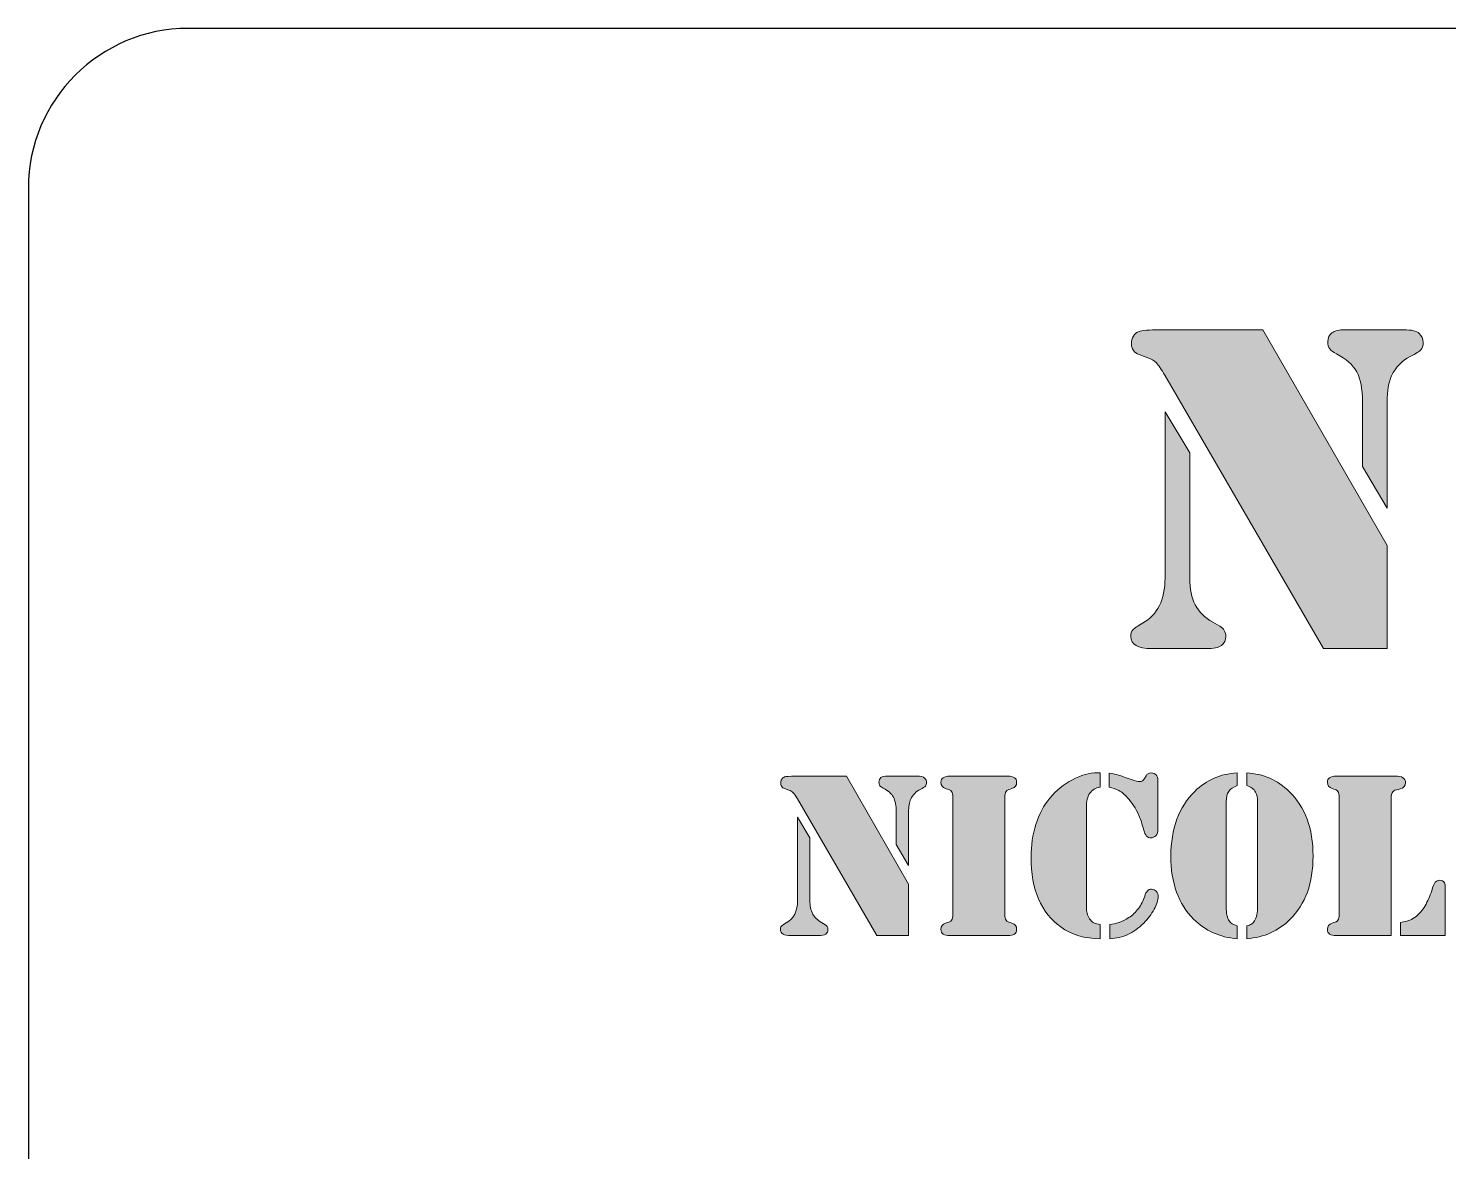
# Model space of a CAD drawing. Header units: inches. Extents: x 11 to 167, y -177 to -21.
# Drawn here: x 10.58 to 48.28, y -50.52 to -20.7 of the extents above; entities that cross this region are included whole.
import ezdxf

# ---------------------------------------------------------------- set-up
doc = ezdxf.new("R2010")
doc.units = ezdxf.units.IN
doc.header["$MEASUREMENT"] = 0
doc.layers.add('Layer 1', color=7, linetype='Continuous')
doc.layers.add('Layer 2', color=7, linetype='Continuous')

# ---------------------------------------------------------------- blocks, each defined once
blk = doc.blocks.new('block 6')
at = {"layer": 'Layer 2', "true_color": 0xffffff}
h = blk.add_hatch(color=7, dxfattribs=at)
h.dxf.hatch_style = 2
edge = h.paths.add_edge_path()
edge.add_spline(control_points=[(40.752, -30.875), (40.752, -30.875), (41.41, -31.967), (41.41, -31.967), (41.41, -31.967), (41.41, -35.291), (41.41, -35.291), (41.41, -35.58), (41.458, -35.818), (41.555, -36.004), (41.652, -36.19), (41.806, -36.343), (42.017, -36.463), (42.017, -36.463), (42.203, -36.568), (42.203, -36.568), (42.311, -36.63), (42.365, -36.723), (42.365, -36.847), (42.365, -36.942), (42.325, -37.021), (42.247, -37.083), (42.181, -37.137), (42.044, -37.163), (41.837, -37.163), (41.837, -37.163), (40.405, -37.163), (40.405, -37.163), (40.029, -37.163), (39.841, -37.056), (39.841, -36.841), (39.841, -36.767), (39.86, -36.708), (39.9, -36.664), (39.939, -36.621), (40.025, -36.562), (40.157, -36.488), (40.554, -36.268), (40.752, -35.869), (40.752, -35.291), (40.752, -35.291), (40.752, -30.875), (40.752, -30.875)], knot_values=[0, 0, 0, 0, 1, 1, 1, 2, 2, 2, 3, 3, 3, 4, 4, 4, 5, 5, 5, 6, 6, 6, 7, 7, 7, 8, 8, 8, 9, 9, 9, 10, 10, 10, 11, 11, 11, 12, 12, 12, 13, 13, 13, 14, 14, 14, 14], degree=3, periodic=1)
edge = h.paths.add_edge_path()
edge.add_spline(control_points=[(43.35, -28.699), (43.35, -28.699), (46.65, -34.429), (46.65, -34.429), (46.65, -34.429), (46.65, -37.163), (46.65, -37.163), (46.65, -37.163), (44.957, -37.163), (44.957, -37.163), (44.957, -37.163), (40.746, -29.908), (40.746, -29.908), (40.655, -29.751), (40.581, -29.641), (40.523, -29.579), (40.465, -29.517), (40.39, -29.472), (40.3, -29.443), (40.3, -29.443), (40.064, -29.356), (40.064, -29.356), (40.002, -29.336), (39.952, -29.298), (39.915, -29.245), (39.878, -29.191), (39.859, -29.131), (39.859, -29.065), (39.859, -28.994), (39.878, -28.929), (39.915, -28.869), (39.952, -28.809), (40.002, -28.767), (40.064, -28.742), (40.134, -28.713), (40.324, -28.699), (40.634, -28.699), (40.634, -28.699), (43.35, -28.699), (43.35, -28.699)], knot_values=[0, 0, 0, 0, 1, 1, 1, 2, 2, 2, 3, 3, 3, 4, 4, 4, 5, 5, 5, 6, 6, 6, 7, 7, 7, 8, 8, 8, 9, 9, 9, 10, 10, 10, 11, 11, 11, 12, 12, 12, 13, 13, 13, 13], degree=3, periodic=1)
edge = h.paths.add_edge_path()
edge.add_spline(control_points=[(46.65, -33.437), (46.65, -33.437), (45.992, -32.327), (45.992, -32.327), (45.992, -32.327), (45.992, -30.609), (45.992, -30.609), (45.992, -30.262), (45.942, -29.996), (45.84, -29.812), (45.739, -29.628), (45.56, -29.47), (45.304, -29.338), (45.217, -29.296), (45.157, -29.252), (45.124, -29.204), (45.091, -29.157), (45.074, -29.096), (45.074, -29.021), (45.074, -28.91), (45.111, -28.828), (45.183, -28.776), (45.255, -28.725), (45.372, -28.699), (45.533, -28.699), (45.533, -28.699), (47.084, -28.699), (47.084, -28.699), (47.294, -28.699), (47.433, -28.732), (47.499, -28.798), (47.569, -28.864), (47.605, -28.943), (47.605, -29.034), (47.605, -29.121), (47.585, -29.186), (47.546, -29.229), (47.506, -29.272), (47.412, -29.331), (47.263, -29.406), (47.044, -29.517), (46.879, -29.689), (46.767, -29.92), (46.689, -30.09), (46.65, -30.319), (46.65, -30.609), (46.65, -30.609), (46.65, -33.437), (46.65, -33.437)], knot_values=[0, 0, 0, 0, 1, 1, 1, 2, 2, 2, 3, 3, 3, 4, 4, 4, 5, 5, 5, 6, 6, 6, 7, 7, 7, 8, 8, 8, 9, 9, 9, 10, 10, 10, 11, 11, 11, 12, 12, 12, 13, 13, 13, 14, 14, 14, 15, 15, 15, 16, 16, 16, 16], degree=3, periodic=1)
h = blk.add_hatch(color=7, dxfattribs=at)
h.dxf.hatch_style = 2
edge = h.paths.add_edge_path()
edge.add_spline(control_points=[(30.998, -41.639), (30.998, -41.639), (31.326, -42.185), (31.326, -42.185), (31.326, -42.185), (31.326, -43.847), (31.326, -43.847), (31.326, -43.992), (31.351, -44.111), (31.399, -44.204), (31.448, -44.297), (31.525, -44.373), (31.63, -44.433), (31.63, -44.433), (31.723, -44.486), (31.723, -44.486), (31.777, -44.517), (31.804, -44.563), (31.804, -44.625), (31.804, -44.673), (31.784, -44.712), (31.745, -44.743), (31.712, -44.77), (31.644, -44.783), (31.54, -44.783), (31.54, -44.783), (30.824, -44.783), (30.824, -44.783), (30.636, -44.783), (30.542, -44.73), (30.542, -44.622), (30.542, -44.585), (30.552, -44.556), (30.571, -44.534), (30.591, -44.512), (30.634, -44.483), (30.7, -44.446), (30.899, -44.336), (30.998, -44.136), (30.998, -43.847), (30.998, -43.847), (30.998, -41.639), (30.998, -41.639)], knot_values=[0, 0, 0, 0, 1, 1, 1, 2, 2, 2, 3, 3, 3, 4, 4, 4, 5, 5, 5, 6, 6, 6, 7, 7, 7, 8, 8, 8, 9, 9, 9, 10, 10, 10, 11, 11, 11, 12, 12, 12, 13, 13, 13, 14, 14, 14, 14], degree=3, periodic=1)
edge = h.paths.add_edge_path()
edge.add_spline(control_points=[(32.297, -40.551), (32.297, -40.551), (33.946, -43.416), (33.946, -43.416), (33.946, -43.416), (33.946, -44.783), (33.946, -44.783), (33.946, -44.783), (33.1, -44.783), (33.1, -44.783), (33.1, -44.783), (30.995, -41.156), (30.995, -41.156), (30.949, -41.077), (30.912, -41.022), (30.883, -40.991), (30.854, -40.96), (30.817, -40.938), (30.771, -40.923), (30.771, -40.923), (30.654, -40.88), (30.654, -40.88), (30.623, -40.87), (30.598, -40.851), (30.579, -40.824), (30.561, -40.797), (30.551, -40.767), (30.551, -40.734), (30.551, -40.699), (30.561, -40.666), (30.579, -40.636), (30.598, -40.606), (30.623, -40.585), (30.654, -40.573), (30.689, -40.558), (30.784, -40.551), (30.939, -40.551), (30.939, -40.551), (32.297, -40.551), (32.297, -40.551)], knot_values=[0, 0, 0, 0, 1, 1, 1, 2, 2, 2, 3, 3, 3, 4, 4, 4, 5, 5, 5, 6, 6, 6, 7, 7, 7, 8, 8, 8, 9, 9, 9, 10, 10, 10, 11, 11, 11, 12, 12, 12, 13, 13, 13, 13], degree=3, periodic=1)
edge = h.paths.add_edge_path()
edge.add_spline(control_points=[(33.946, -42.92), (33.946, -42.92), (33.618, -42.365), (33.618, -42.365), (33.618, -42.365), (33.618, -41.506), (33.618, -41.506), (33.618, -41.333), (33.592, -41.2), (33.542, -41.108), (33.491, -41.016), (33.402, -40.937), (33.274, -40.871), (33.23, -40.85), (33.2, -40.828), (33.184, -40.804), (33.167, -40.78), (33.159, -40.75), (33.159, -40.712), (33.159, -40.657), (33.177, -40.616), (33.213, -40.59), (33.249, -40.564), (33.308, -40.551), (33.388, -40.551), (33.388, -40.551), (34.163, -40.551), (34.163, -40.551), (34.269, -40.551), (34.338, -40.568), (34.371, -40.601), (34.406, -40.634), (34.424, -40.673), (34.424, -40.719), (34.424, -40.762), (34.414, -40.795), (34.394, -40.816), (34.375, -40.838), (34.328, -40.867), (34.253, -40.905), (34.144, -40.96), (34.061, -41.046), (34.005, -41.162), (33.966, -41.247), (33.946, -41.361), (33.946, -41.506), (33.946, -41.506), (33.946, -42.92), (33.946, -42.92)], knot_values=[0, 0, 0, 0, 1, 1, 1, 2, 2, 2, 3, 3, 3, 4, 4, 4, 5, 5, 5, 6, 6, 6, 7, 7, 7, 8, 8, 8, 9, 9, 9, 10, 10, 10, 11, 11, 11, 12, 12, 12, 13, 13, 13, 14, 14, 14, 15, 15, 15, 16, 16, 16, 16], degree=3, periodic=1)
h = blk.add_hatch(color=7, dxfattribs=at)
h.dxf.hatch_style = 2
edge = h.paths.add_edge_path()
edge.add_spline(control_points=[(36.501, -44.783), (36.501, -44.783), (35.118, -44.783), (35.118, -44.783), (35.118, -44.783), (35.038, -44.783), (35.038, -44.783), (34.963, -44.783), (34.906, -44.77), (34.866, -44.742), (34.825, -44.714), (34.805, -44.674), (34.805, -44.622), (34.805, -44.538), (34.847, -44.482), (34.929, -44.455), (34.998, -44.432), (35.037, -44.418), (35.049, -44.413), (35.06, -44.408), (35.072, -44.396), (35.084, -44.377), (35.109, -44.344), (35.122, -44.292), (35.122, -44.219), (35.122, -44.219), (35.122, -41.115), (35.122, -41.115), (35.122, -41.043), (35.109, -40.99), (35.084, -40.957), (35.072, -40.939), (35.06, -40.927), (35.049, -40.922), (35.037, -40.917), (34.998, -40.903), (34.929, -40.88), (34.847, -40.853), (34.805, -40.797), (34.805, -40.712), (34.805, -40.661), (34.825, -40.621), (34.866, -40.593), (34.906, -40.565), (34.963, -40.551), (35.038, -40.551), (35.038, -40.551), (35.118, -40.551), (35.118, -40.551), (35.118, -40.551), (36.501, -40.551), (36.501, -40.551), (36.501, -40.551), (36.582, -40.551), (36.582, -40.551), (36.656, -40.551), (36.714, -40.565), (36.754, -40.593), (36.794, -40.621), (36.814, -40.661), (36.814, -40.712), (36.814, -40.797), (36.773, -40.853), (36.69, -40.88), (36.622, -40.903), (36.582, -40.917), (36.571, -40.922), (36.56, -40.927), (36.548, -40.939), (36.535, -40.957), (36.511, -40.99), (36.498, -41.043), (36.498, -41.115), (36.498, -41.115), (36.498, -44.219), (36.498, -44.219), (36.498, -44.292), (36.511, -44.344), (36.535, -44.377), (36.548, -44.396), (36.56, -44.408), (36.571, -44.413), (36.582, -44.418), (36.622, -44.432), (36.69, -44.455), (36.773, -44.482), (36.814, -44.538), (36.814, -44.622), (36.814, -44.674), (36.794, -44.714), (36.754, -44.742), (36.714, -44.77), (36.656, -44.783), (36.582, -44.783), (36.582, -44.783), (36.501, -44.783), (36.501, -44.783)], knot_values=[0, 0, 0, 0, 1, 1, 1, 2, 2, 2, 3, 3, 3, 4, 4, 4, 5, 5, 5, 6, 6, 6, 7, 7, 7, 8, 8, 8, 9, 9, 9, 10, 10, 10, 11, 11, 11, 12, 12, 12, 13, 13, 13, 14, 14, 14, 15, 15, 15, 16, 16, 16, 17, 17, 17, 18, 18, 18, 19, 19, 19, 20, 20, 20, 21, 21, 21, 22, 22, 22, 23, 23, 23, 24, 24, 24, 25, 25, 25, 26, 26, 26, 27, 27, 27, 28, 28, 28, 29, 29, 29, 30, 30, 30, 31, 31, 31, 32, 32, 32, 32], degree=3, periodic=1)
h = blk.add_hatch(color=7, dxfattribs=at)
h.dxf.hatch_style = 2
edge = h.paths.add_edge_path()
edge.add_spline(control_points=[(39.028, -40.467), (39.028, -40.467), (39.028, -40.843), (39.028, -40.843), (38.906, -40.861), (38.815, -40.915), (38.755, -41.004), (38.695, -41.093), (38.666, -41.22), (38.666, -41.385), (38.666, -41.385), (38.666, -43.946), (38.666, -43.946), (38.666, -43.946), (38.666, -44.08), (38.666, -44.08), (38.666, -44.127), (38.675, -44.177), (38.695, -44.23), (38.715, -44.283), (38.74, -44.328), (38.771, -44.365), (38.804, -44.406), (38.839, -44.436), (38.876, -44.453), (38.914, -44.471), (38.964, -44.483), (39.028, -44.489), (39.028, -44.489), (39.028, -44.867), (39.028, -44.867), (38.627, -44.867), (38.279, -44.763), (37.983, -44.554), (37.723, -44.37), (37.527, -44.123), (37.394, -43.811), (37.262, -43.5), (37.196, -43.132), (37.196, -42.706), (37.196, -42.394), (37.239, -42.103), (37.325, -41.833), (37.41, -41.564), (37.535, -41.329), (37.698, -41.131), (37.863, -40.93), (38.061, -40.769), (38.292, -40.647), (38.522, -40.525), (38.744, -40.464), (38.957, -40.464), (38.957, -40.464), (39.028, -40.467), (39.028, -40.467)], knot_values=[0, 0, 0, 0, 1, 1, 1, 2, 2, 2, 3, 3, 3, 4, 4, 4, 5, 5, 5, 6, 6, 6, 7, 7, 7, 8, 8, 8, 9, 9, 9, 10, 10, 10, 11, 11, 11, 12, 12, 12, 13, 13, 13, 14, 14, 14, 15, 15, 15, 16, 16, 16, 17, 17, 17, 18, 18, 18, 18], degree=3, periodic=1)
edge = h.paths.add_edge_path()
edge.add_spline(control_points=[(39.273, -40.846), (39.273, -40.846), (39.273, -40.471), (39.273, -40.471), (39.375, -40.487), (39.457, -40.505), (39.52, -40.523), (39.583, -40.542), (39.697, -40.581), (39.862, -40.641), (39.968, -40.678), (40.038, -40.697), (40.073, -40.697), (40.133, -40.697), (40.179, -40.67), (40.21, -40.616), (40.21, -40.616), (40.25, -40.542), (40.25, -40.542), (40.275, -40.492), (40.321, -40.467), (40.389, -40.467), (40.445, -40.467), (40.488, -40.484), (40.518, -40.517), (40.548, -40.55), (40.563, -40.599), (40.563, -40.663), (40.563, -40.663), (40.563, -41.953), (40.563, -41.953), (40.563, -42.035), (40.544, -42.095), (40.507, -42.132), (40.47, -42.17), (40.428, -42.188), (40.38, -42.188), (40.331, -42.188), (40.291, -42.172), (40.261, -42.14), (40.231, -42.108), (40.207, -42.056), (40.188, -41.984), (40.144, -41.82), (40.102, -41.692), (40.061, -41.599), (39.972, -41.403), (39.871, -41.244), (39.757, -41.122), (39.68, -41.039), (39.604, -40.975), (39.527, -40.931), (39.451, -40.887), (39.366, -40.858), (39.273, -40.846)], knot_values=[0, 0, 0, 0, 1, 1, 1, 2, 2, 2, 3, 3, 3, 4, 4, 4, 5, 5, 5, 6, 6, 6, 7, 7, 7, 8, 8, 8, 9, 9, 9, 10, 10, 10, 11, 11, 11, 12, 12, 12, 13, 13, 13, 14, 14, 14, 15, 15, 15, 16, 16, 16, 17, 17, 17, 18, 18, 18, 18], degree=3, periodic=1)
edge = h.paths.add_edge_path()
edge.add_spline(control_points=[(39.283, -44.867), (39.283, -44.867), (39.283, -44.489), (39.283, -44.489), (39.444, -44.477), (39.613, -44.416), (39.791, -44.306), (39.886, -44.246), (39.971, -44.166), (40.045, -44.066), (40.12, -43.965), (40.175, -43.855), (40.213, -43.735), (40.233, -43.669), (40.258, -43.622), (40.286, -43.594), (40.313, -43.567), (40.35, -43.553), (40.396, -43.553), (40.445, -43.553), (40.487, -43.571), (40.52, -43.608), (40.553, -43.646), (40.569, -43.692), (40.569, -43.748), (40.569, -43.841), (40.534, -43.954), (40.462, -44.086), (40.391, -44.218), (40.3, -44.34), (40.188, -44.452), (40.051, -44.588), (39.911, -44.689), (39.768, -44.756), (39.624, -44.822), (39.462, -44.859), (39.283, -44.867)], knot_values=[0, 0, 0, 0, 1, 1, 1, 2, 2, 2, 3, 3, 3, 4, 4, 4, 5, 5, 5, 6, 6, 6, 7, 7, 7, 8, 8, 8, 9, 9, 9, 10, 10, 10, 11, 11, 11, 12, 12, 12, 12], degree=3, periodic=1)
h = blk.add_hatch(color=7, dxfattribs=at)
h.dxf.hatch_style = 2
edge = h.paths.add_edge_path()
edge.add_spline(control_points=[(42.665, -40.802), (42.56, -40.84), (42.485, -40.89), (42.442, -40.954), (42.399, -41.018), (42.377, -41.112), (42.377, -41.236), (42.377, -41.236), (42.377, -44.008), (42.377, -44.008), (42.377, -44.19), (42.402, -44.318), (42.451, -44.393), (42.491, -44.455), (42.562, -44.499), (42.665, -44.526), (42.665, -44.526), (42.665, -44.867), (42.665, -44.867), (42.206, -44.83), (41.822, -44.657), (41.512, -44.349), (41.109, -43.948), (40.907, -43.389), (40.907, -42.672), (40.907, -42.312), (40.96, -41.987), (41.067, -41.697), (41.173, -41.406), (41.331, -41.16), (41.54, -40.957), (41.699, -40.802), (41.87, -40.685), (42.054, -40.604), (42.238, -40.523), (42.442, -40.478), (42.665, -40.467), (42.665, -40.467), (42.665, -40.802), (42.665, -40.802)], knot_values=[0, 0, 0, 0, 1, 1, 1, 2, 2, 2, 3, 3, 3, 4, 4, 4, 5, 5, 5, 6, 6, 6, 7, 7, 7, 8, 8, 8, 9, 9, 9, 10, 10, 10, 11, 11, 11, 12, 12, 12, 13, 13, 13, 13], degree=3, periodic=1)
edge = h.paths.add_edge_path()
edge.add_spline(control_points=[(42.92, -40.802), (42.92, -40.802), (42.92, -40.467), (42.92, -40.467), (43.143, -40.478), (43.347, -40.523), (43.532, -40.604), (43.717, -40.685), (43.889, -40.802), (44.048, -40.957), (44.47, -41.369), (44.681, -41.94), (44.681, -42.672), (44.681, -43.389), (44.479, -43.948), (44.076, -44.349), (43.766, -44.659), (43.38, -44.832), (42.92, -44.867), (42.92, -44.867), (42.92, -44.526), (42.92, -44.526), (42.973, -44.514), (43.015, -44.498), (43.045, -44.478), (43.075, -44.458), (43.102, -44.43), (43.127, -44.393), (43.183, -44.308), (43.211, -44.18), (43.211, -44.008), (43.211, -44.008), (43.211, -41.236), (43.211, -41.236), (43.211, -41.127), (43.192, -41.04), (43.155, -40.976), (43.13, -40.933), (43.101, -40.898), (43.067, -40.874), (43.033, -40.849), (42.984, -40.825), (42.92, -40.802)], knot_values=[0, 0, 0, 0, 1, 1, 1, 2, 2, 2, 3, 3, 3, 4, 4, 4, 5, 5, 5, 6, 6, 6, 7, 7, 7, 8, 8, 8, 9, 9, 9, 10, 10, 10, 11, 11, 11, 12, 12, 12, 13, 13, 13, 14, 14, 14, 14], degree=3, periodic=1)
h = blk.add_hatch(color=7, dxfattribs=at)
h.dxf.hatch_style = 2
edge = h.paths.add_edge_path()
edge.add_spline(control_points=[(46.755, -44.783), (46.755, -44.783), (45.375, -44.783), (45.375, -44.783), (45.375, -44.783), (45.295, -44.783), (45.295, -44.783), (45.22, -44.783), (45.163, -44.77), (45.122, -44.742), (45.082, -44.714), (45.062, -44.674), (45.062, -44.622), (45.062, -44.538), (45.103, -44.482), (45.186, -44.455), (45.254, -44.432), (45.294, -44.418), (45.305, -44.413), (45.317, -44.408), (45.329, -44.396), (45.341, -44.377), (45.366, -44.344), (45.378, -44.292), (45.378, -44.219), (45.378, -44.219), (45.378, -41.115), (45.378, -41.115), (45.378, -41.043), (45.366, -40.99), (45.341, -40.957), (45.329, -40.939), (45.317, -40.927), (45.305, -40.922), (45.294, -40.917), (45.254, -40.903), (45.186, -40.88), (45.103, -40.853), (45.062, -40.797), (45.062, -40.712), (45.062, -40.661), (45.082, -40.621), (45.122, -40.593), (45.163, -40.565), (45.22, -40.551), (45.295, -40.551), (45.295, -40.551), (45.375, -40.551), (45.375, -40.551), (45.375, -40.551), (46.758, -40.551), (46.758, -40.551), (46.758, -40.551), (46.863, -40.551), (46.863, -40.551), (46.954, -40.551), (47.02, -40.564), (47.059, -40.588), (47.113, -40.621), (47.139, -40.665), (47.139, -40.719), (47.139, -40.81), (47.09, -40.866), (46.991, -40.889), (46.91, -40.908), (46.862, -40.92), (46.848, -40.926), (46.833, -40.933), (46.818, -40.945), (46.801, -40.964), (46.77, -41.001), (46.755, -41.059), (46.755, -41.137), (46.755, -41.137), (46.755, -44.783), (46.755, -44.783)], knot_values=[0, 0, 0, 0, 1, 1, 1, 2, 2, 2, 3, 3, 3, 4, 4, 4, 5, 5, 5, 6, 6, 6, 7, 7, 7, 8, 8, 8, 9, 9, 9, 10, 10, 10, 11, 11, 11, 12, 12, 12, 13, 13, 13, 14, 14, 14, 15, 15, 15, 16, 16, 16, 17, 17, 17, 18, 18, 18, 19, 19, 19, 20, 20, 20, 21, 21, 21, 22, 22, 22, 23, 23, 23, 24, 24, 24, 25, 25, 25, 25], degree=3, periodic=1)
edge = h.paths.add_edge_path()
edge.add_spline(control_points=[(47.006, -44.783), (47.006, -44.783), (47.006, -44.436), (47.006, -44.436), (47.107, -44.418), (47.187, -44.397), (47.246, -44.374), (47.305, -44.351), (47.362, -44.318), (47.415, -44.275), (47.502, -44.207), (47.582, -44.113), (47.654, -43.993), (47.726, -43.873), (47.785, -43.74), (47.831, -43.593), (47.864, -43.479), (47.894, -43.404), (47.922, -43.368), (47.95, -43.332), (47.991, -43.314), (48.045, -43.314), (48.103, -43.314), (48.145, -43.338), (48.172, -43.385), (48.184, -43.408), (48.191, -43.453), (48.191, -43.522), (48.191, -43.522), (48.191, -44.783), (48.191, -44.783), (48.191, -44.783), (47.006, -44.783), (47.006, -44.783)], knot_values=[0, 0, 0, 0, 1, 1, 1, 2, 2, 2, 3, 3, 3, 4, 4, 4, 5, 5, 5, 6, 6, 6, 7, 7, 7, 8, 8, 8, 9, 9, 9, 10, 10, 10, 11, 11, 11, 11], degree=3, periodic=1)
at = {"layer": 'Layer 2', "lineweight": 0}
for points, knots in [([(43.35, -28.699), (43.35, -28.699), (46.65, -34.429), (46.65, -34.429), (46.65, -34.429), (46.65, -37.163), (46.65, -37.163), (46.65, -37.163), (44.957, -37.163), (44.957, -37.163), (44.957, -37.163), (40.746, -29.908), (40.746, -29.908), (40.655, -29.751), (40.581, -29.641), (40.523, -29.579), (40.465, -29.517), (40.39, -29.472), (40.3, -29.443), (40.3, -29.443), (40.064, -29.356), (40.064, -29.356), (40.002, -29.336), (39.952, -29.298), (39.915, -29.245), (39.878, -29.191), (39.859, -29.131), (39.859, -29.065), (39.859, -28.994), (39.878, -28.929), (39.915, -28.869), (39.952, -28.809), (40.002, -28.767), (40.064, -28.742), (40.134, -28.713), (40.324, -28.699), (40.634, -28.699), (40.634, -28.699), (43.35, -28.699), (43.35, -28.699)], [0, 0, 0, 0, 1, 1, 1, 2, 2, 2, 3, 3, 3, 4, 4, 4, 5, 5, 5, 6, 6, 6, 7, 7, 7, 8, 8, 8, 9, 9, 9, 10, 10, 10, 11, 11, 11, 12, 12, 12, 13, 13, 13, 13]), ([(46.65, -33.437), (46.65, -33.437), (45.992, -32.327), (45.992, -32.327), (45.992, -32.327), (45.992, -30.609), (45.992, -30.609), (45.992, -30.262), (45.942, -29.996), (45.84, -29.812), (45.739, -29.628), (45.56, -29.47), (45.304, -29.338), (45.217, -29.296), (45.157, -29.252), (45.124, -29.204), (45.091, -29.157), (45.074, -29.096), (45.074, -29.021), (45.074, -28.91), (45.111, -28.828), (45.183, -28.776), (45.255, -28.725), (45.372, -28.699), (45.533, -28.699), (45.533, -28.699), (47.084, -28.699), (47.084, -28.699), (47.294, -28.699), (47.433, -28.732), (47.499, -28.798), (47.569, -28.864), (47.605, -28.943), (47.605, -29.034), (47.605, -29.121), (47.585, -29.186), (47.546, -29.229), (47.506, -29.272), (47.412, -29.331), (47.263, -29.406), (47.044, -29.517), (46.879, -29.689), (46.767, -29.92), (46.689, -30.09), (46.65, -30.319), (46.65, -30.609), (46.65, -30.609), (46.65, -33.437), (46.65, -33.437)], [0, 0, 0, 0, 1, 1, 1, 2, 2, 2, 3, 3, 3, 4, 4, 4, 5, 5, 5, 6, 6, 6, 7, 7, 7, 8, 8, 8, 9, 9, 9, 10, 10, 10, 11, 11, 11, 12, 12, 12, 13, 13, 13, 14, 14, 14, 15, 15, 15, 16, 16, 16, 16]), ([(40.752, -30.875), (40.752, -30.875), (41.41, -31.967), (41.41, -31.967), (41.41, -31.967), (41.41, -35.291), (41.41, -35.291), (41.41, -35.58), (41.458, -35.818), (41.555, -36.004), (41.652, -36.19), (41.806, -36.343), (42.017, -36.463), (42.017, -36.463), (42.203, -36.568), (42.203, -36.568), (42.311, -36.63), (42.365, -36.723), (42.365, -36.847), (42.365, -36.942), (42.325, -37.021), (42.247, -37.083), (42.181, -37.137), (42.044, -37.163), (41.837, -37.163), (41.837, -37.163), (40.405, -37.163), (40.405, -37.163), (40.029, -37.163), (39.841, -37.056), (39.841, -36.841), (39.841, -36.767), (39.86, -36.708), (39.9, -36.664), (39.939, -36.621), (40.025, -36.562), (40.157, -36.488), (40.554, -36.268), (40.752, -35.869), (40.752, -35.291), (40.752, -35.291), (40.752, -30.875), (40.752, -30.875)], [0, 0, 0, 0, 1, 1, 1, 2, 2, 2, 3, 3, 3, 4, 4, 4, 5, 5, 5, 6, 6, 6, 7, 7, 7, 8, 8, 8, 9, 9, 9, 10, 10, 10, 11, 11, 11, 12, 12, 12, 13, 13, 13, 14, 14, 14, 14]), ([(32.297, -40.551), (32.297, -40.551), (33.946, -43.416), (33.946, -43.416), (33.946, -43.416), (33.946, -44.783), (33.946, -44.783), (33.946, -44.783), (33.1, -44.783), (33.1, -44.783), (33.1, -44.783), (30.995, -41.156), (30.995, -41.156), (30.949, -41.077), (30.912, -41.022), (30.883, -40.991), (30.854, -40.96), (30.817, -40.938), (30.771, -40.923), (30.771, -40.923), (30.654, -40.88), (30.654, -40.88), (30.623, -40.87), (30.598, -40.851), (30.579, -40.824), (30.561, -40.797), (30.551, -40.767), (30.551, -40.734), (30.551, -40.699), (30.561, -40.666), (30.579, -40.636), (30.598, -40.606), (30.623, -40.585), (30.654, -40.573), (30.689, -40.558), (30.784, -40.551), (30.939, -40.551), (30.939, -40.551), (32.297, -40.551), (32.297, -40.551)], [0, 0, 0, 0, 1, 1, 1, 2, 2, 2, 3, 3, 3, 4, 4, 4, 5, 5, 5, 6, 6, 6, 7, 7, 7, 8, 8, 8, 9, 9, 9, 10, 10, 10, 11, 11, 11, 12, 12, 12, 13, 13, 13, 13]), ([(33.946, -42.92), (33.946, -42.92), (33.618, -42.365), (33.618, -42.365), (33.618, -42.365), (33.618, -41.506), (33.618, -41.506), (33.618, -41.333), (33.592, -41.2), (33.542, -41.108), (33.491, -41.016), (33.402, -40.937), (33.274, -40.871), (33.23, -40.85), (33.2, -40.828), (33.184, -40.804), (33.167, -40.78), (33.159, -40.75), (33.159, -40.712), (33.159, -40.657), (33.177, -40.616), (33.213, -40.59), (33.249, -40.564), (33.308, -40.551), (33.388, -40.551), (33.388, -40.551), (34.163, -40.551), (34.163, -40.551), (34.269, -40.551), (34.338, -40.568), (34.371, -40.601), (34.406, -40.634), (34.424, -40.673), (34.424, -40.719), (34.424, -40.762), (34.414, -40.795), (34.394, -40.816), (34.375, -40.838), (34.328, -40.867), (34.253, -40.905), (34.144, -40.96), (34.061, -41.046), (34.005, -41.162), (33.966, -41.247), (33.946, -41.361), (33.946, -41.506), (33.946, -41.506), (33.946, -42.92), (33.946, -42.92)], [0, 0, 0, 0, 1, 1, 1, 2, 2, 2, 3, 3, 3, 4, 4, 4, 5, 5, 5, 6, 6, 6, 7, 7, 7, 8, 8, 8, 9, 9, 9, 10, 10, 10, 11, 11, 11, 12, 12, 12, 13, 13, 13, 14, 14, 14, 15, 15, 15, 16, 16, 16, 16]), ([(36.501, -44.783), (36.501, -44.783), (35.118, -44.783), (35.118, -44.783), (35.118, -44.783), (35.038, -44.783), (35.038, -44.783), (34.963, -44.783), (34.906, -44.77), (34.866, -44.742), (34.825, -44.714), (34.805, -44.674), (34.805, -44.622), (34.805, -44.538), (34.847, -44.482), (34.929, -44.455), (34.998, -44.432), (35.037, -44.418), (35.049, -44.413), (35.06, -44.408), (35.072, -44.396), (35.084, -44.377), (35.109, -44.344), (35.122, -44.292), (35.122, -44.219), (35.122, -44.219), (35.122, -41.115), (35.122, -41.115), (35.122, -41.043), (35.109, -40.99), (35.084, -40.957), (35.072, -40.939), (35.06, -40.927), (35.049, -40.922), (35.037, -40.917), (34.998, -40.903), (34.929, -40.88), (34.847, -40.853), (34.805, -40.797), (34.805, -40.712), (34.805, -40.661), (34.825, -40.621), (34.866, -40.593), (34.906, -40.565), (34.963, -40.551), (35.038, -40.551), (35.038, -40.551), (35.118, -40.551), (35.118, -40.551), (35.118, -40.551), (36.501, -40.551), (36.501, -40.551), (36.501, -40.551), (36.582, -40.551), (36.582, -40.551), (36.656, -40.551), (36.714, -40.565), (36.754, -40.593), (36.794, -40.621), (36.814, -40.661), (36.814, -40.712), (36.814, -40.797), (36.773, -40.853), (36.69, -40.88), (36.622, -40.903), (36.582, -40.917), (36.571, -40.922), (36.56, -40.927), (36.548, -40.939), (36.535, -40.957), (36.511, -40.99), (36.498, -41.043), (36.498, -41.115), (36.498, -41.115), (36.498, -44.219), (36.498, -44.219), (36.498, -44.292), (36.511, -44.344), (36.535, -44.377), (36.548, -44.396), (36.56, -44.408), (36.571, -44.413), (36.582, -44.418), (36.622, -44.432), (36.69, -44.455), (36.773, -44.482), (36.814, -44.538), (36.814, -44.622), (36.814, -44.674), (36.794, -44.714), (36.754, -44.742), (36.714, -44.77), (36.656, -44.783), (36.582, -44.783), (36.582, -44.783), (36.501, -44.783), (36.501, -44.783)], [0, 0, 0, 0, 1, 1, 1, 2, 2, 2, 3, 3, 3, 4, 4, 4, 5, 5, 5, 6, 6, 6, 7, 7, 7, 8, 8, 8, 9, 9, 9, 10, 10, 10, 11, 11, 11, 12, 12, 12, 13, 13, 13, 14, 14, 14, 15, 15, 15, 16, 16, 16, 17, 17, 17, 18, 18, 18, 19, 19, 19, 20, 20, 20, 21, 21, 21, 22, 22, 22, 23, 23, 23, 24, 24, 24, 25, 25, 25, 26, 26, 26, 27, 27, 27, 28, 28, 28, 29, 29, 29, 30, 30, 30, 31, 31, 31, 32, 32, 32, 32]), ([(39.028, -40.467), (39.028, -40.467), (39.028, -40.843), (39.028, -40.843), (38.906, -40.861), (38.815, -40.915), (38.755, -41.004), (38.695, -41.093), (38.666, -41.22), (38.666, -41.385), (38.666, -41.385), (38.666, -43.946), (38.666, -43.946), (38.666, -43.946), (38.666, -44.08), (38.666, -44.08), (38.666, -44.127), (38.675, -44.177), (38.695, -44.23), (38.715, -44.283), (38.74, -44.328), (38.771, -44.365), (38.804, -44.406), (38.839, -44.436), (38.876, -44.453), (38.914, -44.471), (38.964, -44.483), (39.028, -44.489), (39.028, -44.489), (39.028, -44.867), (39.028, -44.867), (38.627, -44.867), (38.279, -44.763), (37.983, -44.554), (37.723, -44.37), (37.527, -44.123), (37.394, -43.811), (37.262, -43.5), (37.196, -43.132), (37.196, -42.706), (37.196, -42.394), (37.239, -42.103), (37.325, -41.833), (37.41, -41.564), (37.535, -41.329), (37.698, -41.131), (37.863, -40.93), (38.061, -40.769), (38.292, -40.647), (38.522, -40.525), (38.744, -40.464), (38.957, -40.464), (38.957, -40.464), (39.028, -40.467), (39.028, -40.467)], [0, 0, 0, 0, 1, 1, 1, 2, 2, 2, 3, 3, 3, 4, 4, 4, 5, 5, 5, 6, 6, 6, 7, 7, 7, 8, 8, 8, 9, 9, 9, 10, 10, 10, 11, 11, 11, 12, 12, 12, 13, 13, 13, 14, 14, 14, 15, 15, 15, 16, 16, 16, 17, 17, 17, 18, 18, 18, 18]), ([(39.273, -40.846), (39.273, -40.846), (39.273, -40.471), (39.273, -40.471), (39.375, -40.487), (39.457, -40.505), (39.52, -40.523), (39.583, -40.542), (39.697, -40.581), (39.862, -40.641), (39.968, -40.678), (40.038, -40.697), (40.073, -40.697), (40.133, -40.697), (40.179, -40.67), (40.21, -40.616), (40.21, -40.616), (40.25, -40.542), (40.25, -40.542), (40.275, -40.492), (40.321, -40.467), (40.389, -40.467), (40.445, -40.467), (40.488, -40.484), (40.518, -40.517), (40.548, -40.55), (40.563, -40.599), (40.563, -40.663), (40.563, -40.663), (40.563, -41.953), (40.563, -41.953), (40.563, -42.035), (40.544, -42.095), (40.507, -42.132), (40.47, -42.17), (40.428, -42.188), (40.38, -42.188), (40.331, -42.188), (40.291, -42.172), (40.261, -42.14), (40.231, -42.108), (40.207, -42.056), (40.188, -41.984), (40.144, -41.82), (40.102, -41.692), (40.061, -41.599), (39.972, -41.403), (39.871, -41.244), (39.757, -41.122), (39.68, -41.039), (39.604, -40.975), (39.527, -40.931), (39.451, -40.887), (39.366, -40.858), (39.273, -40.846)], [0, 0, 0, 0, 1, 1, 1, 2, 2, 2, 3, 3, 3, 4, 4, 4, 5, 5, 5, 6, 6, 6, 7, 7, 7, 8, 8, 8, 9, 9, 9, 10, 10, 10, 11, 11, 11, 12, 12, 12, 13, 13, 13, 14, 14, 14, 15, 15, 15, 16, 16, 16, 17, 17, 17, 18, 18, 18, 18]), ([(42.665, -40.802), (42.56, -40.84), (42.485, -40.89), (42.442, -40.954), (42.399, -41.018), (42.377, -41.112), (42.377, -41.236), (42.377, -41.236), (42.377, -44.008), (42.377, -44.008), (42.377, -44.19), (42.402, -44.318), (42.451, -44.393), (42.491, -44.455), (42.562, -44.499), (42.665, -44.526), (42.665, -44.526), (42.665, -44.867), (42.665, -44.867), (42.206, -44.83), (41.822, -44.657), (41.512, -44.349), (41.109, -43.948), (40.907, -43.389), (40.907, -42.672), (40.907, -42.312), (40.96, -41.987), (41.067, -41.697), (41.173, -41.406), (41.331, -41.16), (41.54, -40.957), (41.699, -40.802), (41.87, -40.685), (42.054, -40.604), (42.238, -40.523), (42.442, -40.478), (42.665, -40.467), (42.665, -40.467), (42.665, -40.802), (42.665, -40.802)], [0, 0, 0, 0, 1, 1, 1, 2, 2, 2, 3, 3, 3, 4, 4, 4, 5, 5, 5, 6, 6, 6, 7, 7, 7, 8, 8, 8, 9, 9, 9, 10, 10, 10, 11, 11, 11, 12, 12, 12, 13, 13, 13, 13]), ([(42.92, -40.802), (42.92, -40.802), (42.92, -40.467), (42.92, -40.467), (43.143, -40.478), (43.347, -40.523), (43.532, -40.604), (43.717, -40.685), (43.889, -40.802), (44.048, -40.957), (44.47, -41.369), (44.681, -41.94), (44.681, -42.672), (44.681, -43.389), (44.479, -43.948), (44.076, -44.349), (43.766, -44.659), (43.38, -44.832), (42.92, -44.867), (42.92, -44.867), (42.92, -44.526), (42.92, -44.526), (42.973, -44.514), (43.015, -44.498), (43.045, -44.478), (43.075, -44.458), (43.102, -44.43), (43.127, -44.393), (43.183, -44.308), (43.211, -44.18), (43.211, -44.008), (43.211, -44.008), (43.211, -41.236), (43.211, -41.236), (43.211, -41.127), (43.192, -41.04), (43.155, -40.976), (43.13, -40.933), (43.101, -40.898), (43.067, -40.874), (43.033, -40.849), (42.984, -40.825), (42.92, -40.802)], [0, 0, 0, 0, 1, 1, 1, 2, 2, 2, 3, 3, 3, 4, 4, 4, 5, 5, 5, 6, 6, 6, 7, 7, 7, 8, 8, 8, 9, 9, 9, 10, 10, 10, 11, 11, 11, 12, 12, 12, 13, 13, 13, 14, 14, 14, 14]), ([(46.755, -44.783), (46.755, -44.783), (45.375, -44.783), (45.375, -44.783), (45.375, -44.783), (45.295, -44.783), (45.295, -44.783), (45.22, -44.783), (45.163, -44.77), (45.122, -44.742), (45.082, -44.714), (45.062, -44.674), (45.062, -44.622), (45.062, -44.538), (45.103, -44.482), (45.186, -44.455), (45.254, -44.432), (45.294, -44.418), (45.305, -44.413), (45.317, -44.408), (45.329, -44.396), (45.341, -44.377), (45.366, -44.344), (45.378, -44.292), (45.378, -44.219), (45.378, -44.219), (45.378, -41.115), (45.378, -41.115), (45.378, -41.043), (45.366, -40.99), (45.341, -40.957), (45.329, -40.939), (45.317, -40.927), (45.305, -40.922), (45.294, -40.917), (45.254, -40.903), (45.186, -40.88), (45.103, -40.853), (45.062, -40.797), (45.062, -40.712), (45.062, -40.661), (45.082, -40.621), (45.122, -40.593), (45.163, -40.565), (45.22, -40.551), (45.295, -40.551), (45.295, -40.551), (45.375, -40.551), (45.375, -40.551), (45.375, -40.551), (46.758, -40.551), (46.758, -40.551), (46.758, -40.551), (46.863, -40.551), (46.863, -40.551), (46.954, -40.551), (47.02, -40.564), (47.059, -40.588), (47.113, -40.621), (47.139, -40.665), (47.139, -40.719), (47.139, -40.81), (47.09, -40.866), (46.991, -40.889), (46.91, -40.908), (46.862, -40.92), (46.848, -40.926), (46.833, -40.933), (46.818, -40.945), (46.801, -40.964), (46.77, -41.001), (46.755, -41.059), (46.755, -41.137), (46.755, -41.137), (46.755, -44.783), (46.755, -44.783)], [0, 0, 0, 0, 1, 1, 1, 2, 2, 2, 3, 3, 3, 4, 4, 4, 5, 5, 5, 6, 6, 6, 7, 7, 7, 8, 8, 8, 9, 9, 9, 10, 10, 10, 11, 11, 11, 12, 12, 12, 13, 13, 13, 14, 14, 14, 15, 15, 15, 16, 16, 16, 17, 17, 17, 18, 18, 18, 19, 19, 19, 20, 20, 20, 21, 21, 21, 22, 22, 22, 23, 23, 23, 24, 24, 24, 25, 25, 25, 25]), ([(30.998, -41.639), (30.998, -41.639), (31.326, -42.185), (31.326, -42.185), (31.326, -42.185), (31.326, -43.847), (31.326, -43.847), (31.326, -43.992), (31.351, -44.111), (31.399, -44.204), (31.448, -44.297), (31.525, -44.373), (31.63, -44.433), (31.63, -44.433), (31.723, -44.486), (31.723, -44.486), (31.777, -44.517), (31.804, -44.563), (31.804, -44.625), (31.804, -44.673), (31.784, -44.712), (31.745, -44.743), (31.712, -44.77), (31.644, -44.783), (31.54, -44.783), (31.54, -44.783), (30.824, -44.783), (30.824, -44.783), (30.636, -44.783), (30.542, -44.73), (30.542, -44.622), (30.542, -44.585), (30.552, -44.556), (30.571, -44.534), (30.591, -44.512), (30.634, -44.483), (30.7, -44.446), (30.899, -44.336), (30.998, -44.136), (30.998, -43.847), (30.998, -43.847), (30.998, -41.639), (30.998, -41.639)], [0, 0, 0, 0, 1, 1, 1, 2, 2, 2, 3, 3, 3, 4, 4, 4, 5, 5, 5, 6, 6, 6, 7, 7, 7, 8, 8, 8, 9, 9, 9, 10, 10, 10, 11, 11, 11, 12, 12, 12, 13, 13, 13, 14, 14, 14, 14]), ([(47.006, -44.783), (47.006, -44.783), (47.006, -44.436), (47.006, -44.436), (47.107, -44.418), (47.187, -44.397), (47.246, -44.374), (47.305, -44.351), (47.362, -44.318), (47.415, -44.275), (47.502, -44.207), (47.582, -44.113), (47.654, -43.993), (47.726, -43.873), (47.785, -43.74), (47.831, -43.593), (47.864, -43.479), (47.894, -43.404), (47.922, -43.368), (47.95, -43.332), (47.991, -43.314), (48.045, -43.314), (48.103, -43.314), (48.145, -43.338), (48.172, -43.385), (48.184, -43.408), (48.191, -43.453), (48.191, -43.522), (48.191, -43.522), (48.191, -44.783), (48.191, -44.783), (48.191, -44.783), (47.006, -44.783), (47.006, -44.783)], [0, 0, 0, 0, 1, 1, 1, 2, 2, 2, 3, 3, 3, 4, 4, 4, 5, 5, 5, 6, 6, 6, 7, 7, 7, 8, 8, 8, 9, 9, 9, 10, 10, 10, 11, 11, 11, 11]), ([(39.283, -44.867), (39.283, -44.867), (39.283, -44.489), (39.283, -44.489), (39.444, -44.477), (39.613, -44.416), (39.791, -44.306), (39.886, -44.246), (39.971, -44.166), (40.045, -44.066), (40.12, -43.965), (40.175, -43.855), (40.213, -43.735), (40.233, -43.669), (40.258, -43.622), (40.286, -43.594), (40.313, -43.567), (40.35, -43.553), (40.396, -43.553), (40.445, -43.553), (40.487, -43.571), (40.52, -43.608), (40.553, -43.646), (40.569, -43.692), (40.569, -43.748), (40.569, -43.841), (40.534, -43.954), (40.462, -44.086), (40.391, -44.218), (40.3, -44.34), (40.188, -44.452), (40.051, -44.588), (39.911, -44.689), (39.768, -44.756), (39.624, -44.822), (39.462, -44.859), (39.283, -44.867)], [0, 0, 0, 0, 1, 1, 1, 2, 2, 2, 3, 3, 3, 4, 4, 4, 5, 5, 5, 6, 6, 6, 7, 7, 7, 8, 8, 8, 9, 9, 9, 10, 10, 10, 11, 11, 11, 12, 12, 12, 12])]:
    blk.add_open_spline(points, degree=3, knots=knots, dxfattribs=at)

msp = doc.modelspace()

# ---------------------------------------------------------------- linework, layer by layer
at = {"layer": 'Layer 1', "color": 250, "lineweight": 25, "true_color": 0x231f20}
msp.add_open_spline([(162.513, -176.859), (162.513, -176.859), (14.817, -176.859), (14.817, -176.859), (12.488, -176.859), (10.583, -174.954), (10.583, -172.626), (10.583, -172.626), (10.583, -24.93), (10.583, -24.93), (10.583, -22.601), (12.488, -20.696), (14.817, -20.696), (14.817, -20.696), (162.513, -20.696), (162.513, -20.696), (164.841, -20.696), (166.746, -22.601), (166.746, -24.93), (166.746, -24.93), (166.746, -172.626), (166.746, -172.626), (166.746, -174.954), (164.841, -176.859), (162.513, -176.859)], degree=3, knots=[0, 0, 0, 0, 1, 1, 1, 2, 2, 2, 3, 3, 3, 4, 4, 4, 5, 5, 5, 6, 6, 6, 7, 7, 7, 8, 8, 8, 8], dxfattribs=at)

# ---------------------------------------------------------------- block references
at = {"layer": 'Layer 2'}
msp.add_blockref('block 6', (0, 0), dxfattribs=at)

doc.saveas('drawing.dxf')
